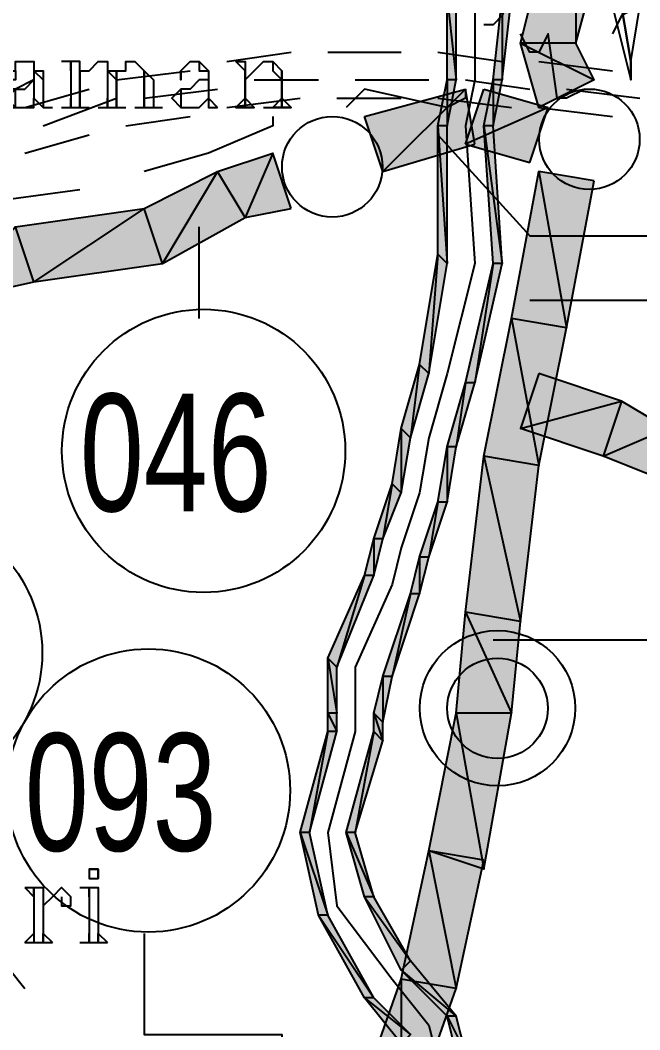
# Model space of a CAD drawing. Header units: millimetres. Extents: x 658 to 813, y 806 to 883.
# Drawn here: x 786.376 to 786.5811, y 864.1276 to 864.4621 of the extents above; entities that cross this region are included whole.
import ezdxf

# ---------------------------------------------------------------- set-up
doc = ezdxf.new("R2010")
doc.units = ezdxf.units.MM
doc.header["$LTSCALE"] = 0.1
doc.linetypes.add('atContinuous2', pattern=[0])
for name, color, linetype in [('BATKAB', 7, 'Continuous'), ('JL-ARTERI', 7, 'Continuous'), ('JL-TOLL', 7, 'Continuous'), ('LINK NAS BARU', 7, 'Continuous'), ('RENC-JL-TOL', 7, 'Continuous'), ('SYMBOL', 7, 'Continuous'), ('TEXT', 8, 'Continuous'), ('zat_Mask_solid', 7, 'Continuous')]:
    doc.layers.add(name, color=color, linetype=linetype)
doc.styles.add('Style2', font='arial.ttf', dxfattribs={"height": 0.2})

msp = doc.modelspace()

# ---------------------------------------------------------------- hatches: boundary and pattern name
at = {"layer": 'JL-ARTERI'}
for points in [[(786.55989, 864.52741), (786.55989, 864.45445), (786.54165, 864.45445)], [(786.57813, 864.52133), (786.55989, 864.52741), (786.55989, 864.45445)], [(786.45957, 864.41797), (786.45045, 864.39669), (786.44133, 864.41189)], [(786.46565, 864.39973), (786.45957, 864.41797), (786.45045, 864.39669)], [(786.44133, 864.41189), (786.42309, 864.38149), (786.41701, 864.39973)], [(786.45045, 864.39669), (786.44133, 864.41189), (786.42309, 864.38149)], [(786.54773, 864.41189), (786.55685, 864.36021), (786.53861, 864.36325)], [(786.56597, 864.40885), (786.54773, 864.41189), (786.55685, 864.36021)], [(786.41701, 864.39973), (786.38053, 864.37541), (786.37445, 864.39365)], [(786.42309, 864.38149), (786.41701, 864.39973), (786.38053, 864.37541)], [(786.38053, 864.37541), (786.37445, 864.39365), (786.35317, 864.36933)], [(786.53861, 864.36325), (786.54773, 864.31461), (786.52949, 864.31765)], [(786.55685, 864.36021), (786.53861, 864.36325), (786.54773, 864.31461)], [(786.54773, 864.34501), (786.54165, 864.32677), (786.57509, 864.33589)], [(786.54165, 864.32677), (786.57509, 864.33589), (786.56901, 864.31765)], [(786.57509, 864.33589), (786.56901, 864.31765), (786.59029, 864.32677)], [(786.56901, 864.31765), (786.59029, 864.32677), (786.58421, 864.31157)], [(786.52949, 864.31765), (786.54165, 864.26293), (786.52341, 864.26597)], [(786.54773, 864.31461), (786.52949, 864.31765), (786.54165, 864.26293)], [(786.52341, 864.26597), (786.53861, 864.23253), (786.52037, 864.23253)], [(786.54165, 864.26293), (786.52341, 864.26597), (786.53861, 864.23253)], [(786.52037, 864.23253), (786.52949, 864.18085), (786.51125, 864.18693)], [(786.53861, 864.23253), (786.52037, 864.23253), (786.52949, 864.18085)], [(786.51125, 864.18693), (786.52037, 864.14133), (786.50213, 864.14437)], [(786.52949, 864.18389), (786.51125, 864.18693), (786.52037, 864.14133)], [(786.50213, 864.14437), (786.50213, 864.08965), (786.48389, 864.09269)], [(786.52037, 864.14133), (786.50213, 864.14437), (786.50213, 864.08965)]]:
    msp.add_hatch(color=7, dxfattribs=at).paths.add_polyline_path(points)
h = msp.add_hatch(color=7, dxfattribs=at)
h.paths.add_polyline_path([(786.55989, 864.45445), (786.54165, 864.45445), (786.56597, 864.44229)], flags=17)
h.paths.add_polyline_path([(786.54165, 864.45445), (786.56597, 864.44229), (786.54773, 864.43317)])
h = msp.add_hatch(color=7, dxfattribs=at)
h.paths.add_polyline_path([(786.52645, 864.42101), (786.52341, 864.43925), (786.49605, 864.41189)])
h.paths.add_polyline_path([(786.52341, 864.43925), (786.49605, 864.41189), (786.48997, 864.43013)])
h = msp.add_hatch(color=7, dxfattribs=at)
h.paths.add_polyline_path([(786.54469, 864.41493), (786.55077, 864.43317), (786.52341, 864.42101)])
h.paths.add_polyline_path([(786.55077, 864.43317), (786.52341, 864.42101), (786.52949, 864.43925)])
at = {"layer": 'JL-TOLL'}
h = msp.add_hatch(color=7, dxfattribs=at)
h.paths.add_polyline_path([(786.52037, 864.46965), (786.51733, 864.46965), (786.52037, 864.44229)], flags=17)
h.paths.add_polyline_path([(786.51733, 864.46965), (786.52037, 864.44229), (786.51733, 864.44229)], flags=17)
for points in [[(786.53557, 864.46965), (786.53557, 864.44229), (786.53253, 864.44229)], [(786.53861, 864.46965), (786.53557, 864.46965), (786.53557, 864.44229)], [(786.53253, 864.44229), (786.53253, 864.42709), (786.52949, 864.42709)], [(786.53557, 864.44229), (786.53253, 864.44229), (786.53253, 864.42709)]]:
    msp.add_hatch(color=7, dxfattribs=at).paths.add_polyline_path(points)
h = msp.add_hatch(color=7, dxfattribs=at)
h.paths.add_polyline_path([(786.51733, 864.42709), (786.51429, 864.42709), (786.51733, 864.38149)], flags=17)
h.paths.add_polyline_path([(786.51429, 864.42709), (786.51733, 864.38149), (786.51429, 864.38453)], flags=17)
h = msp.add_hatch(color=7, dxfattribs=at)
h.paths.add_polyline_path([(786.53253, 864.42709), (786.52949, 864.42709), (786.53557, 864.38149)], flags=17)
h.paths.add_polyline_path([(786.52949, 864.42709), (786.53557, 864.38149), (786.53253, 864.38149)], flags=17)
h = msp.add_hatch(color=7, dxfattribs=at)
h.paths.add_polyline_path([(786.48085, 864.24773), (786.47781, 864.25077), (786.48085, 864.23253)], flags=17)
h.paths.add_polyline_path([(786.47781, 864.25077), (786.48085, 864.23253), (786.47781, 864.23253)], flags=17)
h = msp.add_hatch(color=7, dxfattribs=at)
h.paths.add_polyline_path([(786.48085, 864.23253), (786.47781, 864.23253), (786.48085, 864.22645)], flags=17)
h.paths.add_polyline_path([(786.47781, 864.23253), (786.48085, 864.22645), (786.47781, 864.22645)], flags=17)
h = msp.add_hatch(color=7, dxfattribs=at)
h.paths.add_polyline_path([(786.49605, 864.22949), (786.49301, 864.23253), (786.49605, 864.22341)], flags=17)
h.paths.add_polyline_path([(786.49301, 864.23253), (786.49605, 864.22341), (786.49301, 864.22645)], flags=17)
h = msp.add_hatch(color=7, dxfattribs=at)
h.paths.add_polyline_path([(786.47173, 864.19301), (786.46869, 864.19301), (786.47781, 864.16565)], flags=17)
h.paths.add_polyline_path([(786.46869, 864.19301), (786.47781, 864.16565), (786.47477, 864.16565)], flags=17)
h = msp.add_hatch(color=7, dxfattribs=at)
h.paths.add_polyline_path([(786.48693, 864.19301), (786.48389, 864.19301), (786.49301, 864.17173)], flags=17)
h.paths.add_polyline_path([(786.48389, 864.19301), (786.49301, 864.17173), (786.48997, 864.17173)], flags=17)
h = msp.add_hatch(color=7, dxfattribs=at)
h.paths.add_polyline_path([(786.49301, 864.17173), (786.48997, 864.17173), (786.50517, 864.15045)], flags=17)
h.paths.add_polyline_path([(786.48997, 864.17173), (786.50517, 864.15045), (786.50213, 864.14741)])
h = msp.add_hatch(color=7, dxfattribs=at)
h.paths.add_polyline_path([(786.47781, 864.16565), (786.47477, 864.16565), (786.49301, 864.13829)], flags=17)
h.paths.add_polyline_path([(786.47477, 864.16565), (786.49301, 864.13829), (786.48997, 864.13829)], flags=17)
h = msp.add_hatch(color=7, dxfattribs=at)
h.paths.add_polyline_path([(786.50517, 864.15045), (786.50213, 864.14741), (786.52037, 864.13221)])
h.paths.add_polyline_path([(786.50213, 864.14741), (786.52037, 864.13221), (786.51733, 864.13221)], flags=17)
h = msp.add_hatch(color=7, dxfattribs=at)
h.paths.add_polyline_path([(786.49301, 864.13829), (786.48997, 864.13829), (786.50517, 864.12613)], flags=17)
h.paths.add_polyline_path([(786.48997, 864.13829), (786.50517, 864.12613), (786.50213, 864.12309)])
h = msp.add_hatch(color=7, dxfattribs=at)
h.paths.add_polyline_path([(786.52037, 864.13221), (786.51733, 864.13221), (786.52341, 864.12005)], flags=17)
h.paths.add_polyline_path([(786.51733, 864.13221), (786.52341, 864.12005), (786.52037, 864.12005)], flags=17)
at = {"layer": 'zat_Mask_solid'}
for points in [[(786.51733, 864.44229), (786.51733, 864.42709), (786.51429, 864.42709)], [(786.52037, 864.44229), (786.51733, 864.44229), (786.51733, 864.42709)], [(786.51429, 864.38453), (786.51125, 864.34501), (786.50821, 864.34805)], [(786.51733, 864.38149), (786.51429, 864.38453), (786.51125, 864.34501)], [(786.53253, 864.38149), (786.52645, 864.34197), (786.52341, 864.34197)], [(786.53557, 864.38149), (786.53253, 864.38149), (786.52645, 864.34197)], [(786.50821, 864.34805), (786.50517, 864.32373), (786.50213, 864.32677)], [(786.51125, 864.34501), (786.50821, 864.34805), (786.50517, 864.32373)], [(786.52341, 864.34197), (786.52037, 864.32069), (786.51733, 864.32069)], [(786.52645, 864.34197), (786.52341, 864.34197), (786.52037, 864.32069)], [(786.50213, 864.32677), (786.50213, 864.30549), (786.49909, 864.30853)], [(786.50517, 864.32373), (786.50213, 864.32677), (786.50213, 864.30549)], [(786.51733, 864.32069), (786.51733, 864.30245), (786.51429, 864.30245)], [(786.52037, 864.32069), (786.51733, 864.32069), (786.51733, 864.30245)], [(786.49909, 864.30853), (786.49605, 864.29029), (786.49301, 864.29029)], [(786.50213, 864.30549), (786.49909, 864.30853), (786.49605, 864.29029)], [(786.51429, 864.30245), (786.51125, 864.28421), (786.50821, 864.28421)], [(786.51733, 864.30245), (786.51429, 864.30245), (786.51125, 864.28421)], [(786.49301, 864.29029), (786.49301, 864.27813), (786.48997, 864.27813)], [(786.49605, 864.29029), (786.49301, 864.29029), (786.49301, 864.27813)], [(786.50821, 864.28421), (786.50821, 864.27205), (786.50517, 864.27205)], [(786.51125, 864.28421), (786.50821, 864.28421), (786.50821, 864.27205)], [(786.48997, 864.27813), (786.48085, 864.24773), (786.47781, 864.25077)], [(786.49301, 864.27813), (786.48997, 864.27813), (786.48085, 864.24773)], [(786.50517, 864.27205), (786.49909, 864.24469), (786.49605, 864.24469)], [(786.50821, 864.27205), (786.50517, 864.27205), (786.49909, 864.24469)], [(786.49605, 864.24469), (786.49605, 864.22949), (786.49301, 864.23253)], [(786.49909, 864.24469), (786.49605, 864.24469), (786.49605, 864.22949)], [(786.47781, 864.22645), (786.47173, 864.19301), (786.46869, 864.19301)], [(786.48085, 864.22645), (786.47781, 864.22645), (786.47173, 864.19301)], [(786.49301, 864.22645), (786.48693, 864.19301), (786.48389, 864.19301)], [(786.49605, 864.22341), (786.49301, 864.22645), (786.48693, 864.19301)]]:
    msp.add_hatch(color=7, dxfattribs=at).paths.add_polyline_path(points)

# ---------------------------------------------------------------- linework, layer by layer
at = {"layer": 'BATKAB', "color": 7}
for points in [[(786.55077, 864.49701), (786.54773, 864.50005), (786.53557, 864.46357), (786.53253, 864.46053), (786.52949, 864.46053)], [(786.59029, 864.49701), (786.58725, 864.48789), (786.58421, 864.48789), (786.58117, 864.48181), (786.58421, 864.47877), (786.58117, 864.46661), (786.57509, 864.46357), (786.57205, 864.45749)], [(786.56293, 864.43925), (786.55685, 864.43621), (786.55381, 864.43621), (786.55077, 864.45749), (786.54773, 864.45141), (786.54469, 864.45141), (786.54165, 864.45749)], [(786.52341, 864.43925), (786.52341, 864.43621), (786.51733, 864.43317), (786.48997, 864.43925), (786.48389, 864.43317)], [(786.45957, 864.43013), (786.45957, 864.42709), (786.43829, 864.41797), (786.41701, 864.41189)], [(786.39573, 864.40581), (786.35013, 864.39973)], [(786.34405, 864.17477), (786.35317, 864.17173), (786.37749, 864.14133)]]:
    msp.add_lwpolyline(points, dxfattribs=at)
at = {"layer": 'JL-ARTERI', "color": 7, "linetype": 'atContinuous2'}
for p, q in [((786.48997, 864.43013), (786.52341, 864.43925)), ((786.52341, 864.43925), (786.49605, 864.41189)), ((786.52341, 864.43925), (786.49605, 864.41189)), ((786.52341, 864.42101), (786.52949, 864.43925)), ((786.52645, 864.42101), (786.52341, 864.43925)), ((786.52949, 864.43925), (786.55077, 864.43317)), ((786.55077, 864.43317), (786.52341, 864.42101)), ((786.55077, 864.43317), (786.52341, 864.42101)), ((786.54469, 864.41493), (786.55077, 864.43317)), ((786.49605, 864.41189), (786.48997, 864.43013)), ((786.49605, 864.41189), (786.52645, 864.42101)), ((786.52341, 864.42101), (786.54469, 864.41493))]:
    msp.add_line(p, q, dxfattribs=at)
at = {"layer": 'JL-ARTERI', "color": 7}
for points in [[(786.55989, 864.52741), (786.55989, 864.45445), (786.54165, 864.45445), (786.55989, 864.52741)], [(786.57813, 864.52133), (786.55989, 864.52741), (786.55989, 864.45445), (786.57813, 864.52133)], [(786.55989, 864.45445), (786.54165, 864.45445), (786.56597, 864.44229), (786.55989, 864.45445)], [(786.54165, 864.45445), (786.56597, 864.44229), (786.54773, 864.43317), (786.54165, 864.45445)], [(786.45957, 864.41797), (786.45045, 864.39669), (786.44133, 864.41189), (786.45957, 864.41797)], [(786.46565, 864.39973), (786.45957, 864.41797), (786.45045, 864.39669), (786.46565, 864.39973)], [(786.44133, 864.41189), (786.42309, 864.38149), (786.41701, 864.39973), (786.44133, 864.41189)], [(786.45045, 864.39669), (786.44133, 864.41189), (786.42309, 864.38149), (786.45045, 864.39669)], [(786.54773, 864.41189), (786.55685, 864.36021), (786.53861, 864.36325), (786.54773, 864.41189)], [(786.56597, 864.40885), (786.54773, 864.41189), (786.55685, 864.36021), (786.56597, 864.40885)], [(786.41701, 864.39973), (786.38053, 864.37541), (786.37445, 864.39365), (786.41701, 864.39973)], [(786.42309, 864.38149), (786.41701, 864.39973), (786.38053, 864.37541), (786.42309, 864.38149)], [(786.38053, 864.37541), (786.37445, 864.39365), (786.35317, 864.36933), (786.38053, 864.37541)], [(786.53861, 864.36325), (786.54773, 864.31461), (786.52949, 864.31765), (786.53861, 864.36325)], [(786.55685, 864.36021), (786.53861, 864.36325), (786.54773, 864.31461), (786.55685, 864.36021)], [(786.54773, 864.34501), (786.54165, 864.32677), (786.57509, 864.33589), (786.54773, 864.34501)], [(786.54165, 864.32677), (786.57509, 864.33589), (786.56901, 864.31765), (786.54165, 864.32677)], [(786.57509, 864.33589), (786.56901, 864.31765), (786.59029, 864.32677), (786.57509, 864.33589)], [(786.56901, 864.31765), (786.59029, 864.32677), (786.58421, 864.31157), (786.56901, 864.31765)], [(786.52949, 864.31765), (786.54165, 864.26293), (786.52341, 864.26597), (786.52949, 864.31765)], [(786.54773, 864.31461), (786.52949, 864.31765), (786.54165, 864.26293), (786.54773, 864.31461)], [(786.52341, 864.26597), (786.53861, 864.23253), (786.52037, 864.23253), (786.52341, 864.26597)], [(786.54165, 864.26293), (786.52341, 864.26597), (786.53861, 864.23253), (786.54165, 864.26293)], [(786.52037, 864.23253), (786.52949, 864.18085), (786.51125, 864.18693), (786.52037, 864.23253)], [(786.53861, 864.23253), (786.52037, 864.23253), (786.52949, 864.18085), (786.53861, 864.23253)], [(786.51125, 864.18693), (786.52037, 864.14133), (786.50213, 864.14437), (786.51125, 864.18693)], [(786.52949, 864.18389), (786.51125, 864.18693), (786.52037, 864.14133), (786.52949, 864.18389)], [(786.50213, 864.14437), (786.50213, 864.08965), (786.48389, 864.09269), (786.50213, 864.14437)], [(786.52037, 864.14133), (786.50213, 864.14437), (786.50213, 864.08965), (786.52037, 864.14133)]]:
    msp.add_lwpolyline(points, dxfattribs=at)
at = {"layer": 'JL-TOLL', "color": 7}
for points in [[(786.54469, 864.59733), (786.54165, 864.57605), (786.53861, 864.53653), (786.53253, 864.51829), (786.52645, 864.46965), (786.52645, 864.44229), (786.52341, 864.42709), (786.52645, 864.38149), (786.51733, 864.34501), (786.51125, 864.32373), (786.50821, 864.30549), (786.50213, 864.28725), (786.49909, 864.27509), (786.48693, 864.24773), (786.48693, 864.23253), (786.48693, 864.22645), (786.47781, 864.19301), (786.48085, 864.16869), (786.49909, 864.14437), (786.51125, 864.12917), (786.51429, 864.11701), (786.51733, 864.09877), (786.52037, 864.08357), (786.51733, 864.07445)], [(786.52037, 864.46965), (786.51733, 864.46965), (786.52037, 864.44229), (786.52037, 864.46965)], [(786.51733, 864.46965), (786.52037, 864.44229), (786.51733, 864.44229), (786.51733, 864.46965)], [(786.53557, 864.46965), (786.53557, 864.44229), (786.53253, 864.44229), (786.53557, 864.46965)], [(786.53861, 864.46965), (786.53557, 864.46965), (786.53557, 864.44229), (786.53861, 864.46965)], [(786.51733, 864.44229), (786.51733, 864.42709), (786.51429, 864.42709), (786.51733, 864.44229)], [(786.52037, 864.44229), (786.51733, 864.44229), (786.51733, 864.42709), (786.52037, 864.44229)], [(786.53253, 864.44229), (786.53253, 864.42709), (786.52949, 864.42709), (786.53253, 864.44229)], [(786.53557, 864.44229), (786.53253, 864.44229), (786.53253, 864.42709), (786.53557, 864.44229)], [(786.51733, 864.42709), (786.51429, 864.42709), (786.51733, 864.38149), (786.51733, 864.42709)], [(786.51429, 864.42709), (786.51733, 864.38149), (786.51429, 864.38453), (786.51429, 864.42709)], [(786.53253, 864.42709), (786.52949, 864.42709), (786.53557, 864.38149), (786.53253, 864.42709)], [(786.52949, 864.42709), (786.53557, 864.38149), (786.53253, 864.38149), (786.52949, 864.42709)], [(786.51429, 864.38453), (786.51125, 864.34501), (786.50821, 864.34805), (786.51429, 864.38453)], [(786.51733, 864.38149), (786.51429, 864.38453), (786.51125, 864.34501), (786.51733, 864.38149)], [(786.53253, 864.38149), (786.52645, 864.34197), (786.52341, 864.34197), (786.53253, 864.38149)], [(786.53557, 864.38149), (786.53253, 864.38149), (786.52645, 864.34197), (786.53557, 864.38149)], [(786.50821, 864.34805), (786.50517, 864.32373), (786.50213, 864.32677), (786.50821, 864.34805)], [(786.51125, 864.34501), (786.50821, 864.34805), (786.50517, 864.32373), (786.51125, 864.34501)], [(786.52341, 864.34197), (786.52037, 864.32069), (786.51733, 864.32069), (786.52341, 864.34197)], [(786.52645, 864.34197), (786.52341, 864.34197), (786.52037, 864.32069), (786.52645, 864.34197)], [(786.50213, 864.32677), (786.50213, 864.30549), (786.49909, 864.30853), (786.50213, 864.32677)], [(786.50517, 864.32373), (786.50213, 864.32677), (786.50213, 864.30549), (786.50517, 864.32373)], [(786.51733, 864.32069), (786.51733, 864.30245), (786.51429, 864.30245), (786.51733, 864.32069)], [(786.52037, 864.32069), (786.51733, 864.32069), (786.51733, 864.30245), (786.52037, 864.32069)], [(786.49909, 864.30853), (786.49605, 864.29029), (786.49301, 864.29029), (786.49909, 864.30853)], [(786.50213, 864.30549), (786.49909, 864.30853), (786.49605, 864.29029), (786.50213, 864.30549)], [(786.51429, 864.30245), (786.51125, 864.28421), (786.50821, 864.28421), (786.51429, 864.30245)], [(786.51733, 864.30245), (786.51429, 864.30245), (786.51125, 864.28421), (786.51733, 864.30245)], [(786.49301, 864.29029), (786.49301, 864.27813), (786.48997, 864.27813), (786.49301, 864.29029)], [(786.49605, 864.29029), (786.49301, 864.29029), (786.49301, 864.27813), (786.49605, 864.29029)], [(786.50821, 864.28421), (786.50821, 864.27205), (786.50517, 864.27205), (786.50821, 864.28421)], [(786.51125, 864.28421), (786.50821, 864.28421), (786.50821, 864.27205), (786.51125, 864.28421)], [(786.48997, 864.27813), (786.48085, 864.24773), (786.47781, 864.25077), (786.48997, 864.27813)], [(786.49301, 864.27813), (786.48997, 864.27813), (786.48085, 864.24773), (786.49301, 864.27813)], [(786.50517, 864.27205), (786.49909, 864.24469), (786.49605, 864.24469), (786.50517, 864.27205)], [(786.50821, 864.27205), (786.50517, 864.27205), (786.49909, 864.24469), (786.50821, 864.27205)], [(786.48085, 864.24773), (786.47781, 864.25077), (786.48085, 864.23253), (786.48085, 864.24773)], [(786.47781, 864.25077), (786.48085, 864.23253), (786.47781, 864.23253), (786.47781, 864.25077)], [(786.49605, 864.24469), (786.49605, 864.22949), (786.49301, 864.23253), (786.49605, 864.24469)], [(786.49909, 864.24469), (786.49605, 864.24469), (786.49605, 864.22949), (786.49909, 864.24469)], [(786.48085, 864.23253), (786.47781, 864.23253), (786.48085, 864.22645), (786.48085, 864.23253)], [(786.47781, 864.23253), (786.48085, 864.22645), (786.47781, 864.22645), (786.47781, 864.23253)], [(786.49605, 864.22949), (786.49301, 864.23253), (786.49605, 864.22341), (786.49605, 864.22949)], [(786.49301, 864.23253), (786.49605, 864.22341), (786.49301, 864.22645), (786.49301, 864.23253)], [(786.47781, 864.22645), (786.47173, 864.19301), (786.46869, 864.19301), (786.47781, 864.22645)], [(786.48085, 864.22645), (786.47781, 864.22645), (786.47173, 864.19301), (786.48085, 864.22645)], [(786.49301, 864.22645), (786.48693, 864.19301), (786.48389, 864.19301), (786.49301, 864.22645)], [(786.49605, 864.22341), (786.49301, 864.22645), (786.48693, 864.19301), (786.49605, 864.22341)], [(786.47173, 864.19301), (786.46869, 864.19301), (786.47781, 864.16565), (786.47173, 864.19301)], [(786.46869, 864.19301), (786.47781, 864.16565), (786.47477, 864.16565), (786.46869, 864.19301)], [(786.48693, 864.19301), (786.48389, 864.19301), (786.49301, 864.17173), (786.48693, 864.19301)], [(786.48389, 864.19301), (786.49301, 864.17173), (786.48997, 864.17173), (786.48389, 864.19301)], [(786.49301, 864.17173), (786.48997, 864.17173), (786.50517, 864.15045), (786.49301, 864.17173)], [(786.48997, 864.17173), (786.50517, 864.15045), (786.50213, 864.14741), (786.48997, 864.17173)], [(786.47781, 864.16565), (786.47477, 864.16565), (786.49301, 864.13829), (786.47781, 864.16565)], [(786.47477, 864.16565), (786.49301, 864.13829), (786.48997, 864.13829), (786.47477, 864.16565)], [(786.50517, 864.15045), (786.50213, 864.14741), (786.52037, 864.13221), (786.50517, 864.15045)], [(786.50213, 864.14741), (786.52037, 864.13221), (786.51733, 864.13221), (786.50213, 864.14741)], [(786.49301, 864.13829), (786.48997, 864.13829), (786.50517, 864.12613), (786.49301, 864.13829)], [(786.48997, 864.13829), (786.50517, 864.12613), (786.50213, 864.12309), (786.48997, 864.13829)], [(786.52037, 864.13221), (786.51733, 864.13221), (786.52341, 864.12005), (786.52037, 864.13221)], [(786.51733, 864.13221), (786.52341, 864.12005), (786.52037, 864.12005), (786.51733, 864.13221)]]:
    msp.add_lwpolyline(points, dxfattribs=at)
at = {"layer": 'LINK NAS BARU', "color": 7}
for points in [[(786.51429, 864.42405), (786.54469, 864.39061), (786.92166, 864.39061)], [(786.43525, 864.36325), (786.43525, 864.39365)], [(786.54469, 864.36933), (786.59333, 864.36933), (786.77574, 864.36933), (786.77574, 864.32981), (786.80614, 864.32981)], [(786.53253, 864.25685), (786.76358, 864.25685), (786.86086, 864.25685), (786.86086, 864.24469)], [(786.41701, 864.15957), (786.41701, 864.12613), (786.46261, 864.12613), (786.46261, 864.07141)]]:
    msp.add_lwpolyline(points, dxfattribs=at)
at = {"layer": 'LINK NAS BARU', "color": 7, "linetype": 'atContinuous2'}
for centre in [(786.43669, 864.31939), (786.33637, 864.25251), (786.41845, 864.20691)]:
    msp.add_circle(centre, 0.0469, dxfattribs=at)
at = {"layer": 'RENC-JL-TOL', "color": 7}
for points in [[(786.44437, 864.44837), (786.46565, 864.45141)], [(786.47781, 864.45141), (786.50213, 864.45141)], [(786.51429, 864.45141), (786.53557, 864.44837)], [(786.54773, 864.44837), (786.57205, 864.44533)], [(786.40789, 864.44229), (786.43221, 864.44533)], [(786.37749, 864.43317), (786.39877, 864.43925)], [(786.41701, 864.43621), (786.44133, 864.43925)], [(786.45349, 864.44229), (786.47477, 864.44229)], [(786.48693, 864.44229), (786.50821, 864.44229), (786.51125, 864.44229)], [(786.52341, 864.44229), (786.54469, 864.43925)], [(786.55685, 864.43925), (786.58117, 864.43621)], [(786.38357, 864.42709), (786.40789, 864.43621)], [(786.44437, 864.43317), (786.46869, 864.43621)], [(786.48085, 864.43621), (786.50213, 864.43621)], [(786.51429, 864.43621), (786.53861, 864.43317)], [(786.54773, 864.43317), (786.57205, 864.43013)], [(786.41093, 864.42709), (786.43221, 864.43013)], [(786.37749, 864.41797), (786.39877, 864.42405)]]:
    msp.add_lwpolyline(points, dxfattribs=at)
at = {"layer": 'SYMBOL', "color": 7, "linetype": 'atContinuous2'}
for centre, radius in [((786.56442, 864.42261), 0.01664), ((786.4793, 864.41349), 0.01664), ((786.53401, 864.23417), 0.02572), ((786.53402, 864.23413), 0.01664)]:
    msp.add_circle(centre, radius, dxfattribs=at)
at = {"layer": 'TEXT', "color": 7}
for points in [[(786.57205, 864.46661), (786.57813, 864.44229), (786.57813, 864.44837), (786.57509, 864.46661), (786.57813, 864.44837), (786.58117, 864.46661)], [(786.37445, 864.44533), (786.37445, 864.44229), (786.37141, 864.44229), (786.37141, 864.44533), (786.37445, 864.44533), (786.37445, 864.44837), (786.38053, 864.44837), (786.38053, 864.44533), (786.38357, 864.44533), (786.38357, 864.44229), (786.38357, 864.43621), (786.38357, 864.43317), (786.38661, 864.43317)], [(786.38053, 864.44837), (786.38053, 864.44533), (786.38053, 864.43621), (786.38357, 864.43317), (786.38661, 864.43317)], [(786.39573, 864.44533), (786.39573, 864.43317), (786.39573, 864.44837), (786.38965, 864.44837)], [(786.39269, 864.44837), (786.39269, 864.43317)], [(786.39269, 864.44837), (786.39269, 864.44533), (786.39269, 864.44837)], [(786.39573, 864.44229), (786.39573, 864.44533), (786.39877, 864.44533), (786.40181, 864.44837), (786.40485, 864.44837), (786.40485, 864.44533), (786.40789, 864.44533), (786.40789, 864.44229), (786.40789, 864.43317), (786.40789, 864.44229), (786.40485, 864.44533)], [(786.40485, 864.44837), (786.40485, 864.44533), (786.40485, 864.44229), (786.40485, 864.43317)], [(786.40789, 864.44229), (786.40789, 864.44533), (786.41093, 864.44533), (786.41093, 864.44837), (786.41397, 864.44837), (786.41701, 864.44533), (786.42005, 864.44229), (786.42005, 864.43317)], [(786.41701, 864.44533), (786.41701, 864.44229), (786.41701, 864.43317), (786.41701, 864.44229), (786.41701, 864.44533), (786.41397, 864.44837)], [(786.42917, 864.44533), (786.42917, 864.44229), (786.42917, 864.44533), (786.43221, 864.44837), (786.43525, 864.44837), (786.43829, 864.44533), (786.43829, 864.44229), (786.43829, 864.43621), (786.44133, 864.43317)], [(786.43525, 864.44837), (786.43525, 864.44533), (786.43829, 864.44533), (786.43829, 864.43621), (786.43829, 864.43317), (786.44133, 864.43317)], [(786.44741, 864.44837), (786.45045, 864.44837), (786.45045, 864.43317)], [(786.44741, 864.44837), (786.45045, 864.44533), (786.44741, 864.44837)], [(786.45045, 864.44837), (786.45045, 864.43317), (786.45045, 864.44533)], [(786.45045, 864.44229), (786.45349, 864.44533), (786.45653, 864.44837), (786.45957, 864.44837), (786.46261, 864.44533), (786.46261, 864.44229), (786.46261, 864.43317), (786.46261, 864.44229), (786.46261, 864.44533)], [(786.45957, 864.44837), (786.45957, 864.44533), (786.46261, 864.44229), (786.46261, 864.43317)], [(786.57813, 864.44837), (786.57813, 864.44229)], [(786.38053, 864.44533), (786.38357, 864.44229), (786.38357, 864.43621), (786.38357, 864.43317)], [(786.43829, 864.44533), (786.43829, 864.44229), (786.43829, 864.43621), (786.43829, 864.43317)], [(786.38053, 864.44229), (786.37445, 864.43925), (786.37141, 864.43925), (786.37141, 864.43621), (786.37141, 864.43317), (786.37445, 864.43317), (786.37749, 864.43317), (786.38053, 864.43317), (786.38053, 864.43621)], [(786.37445, 864.43925), (786.37141, 864.43621), (786.37445, 864.43317), (786.37445, 864.43621), (786.37445, 864.43925), (786.37749, 864.43925), (786.38053, 864.44229)], [(786.43829, 864.44229), (786.43525, 864.44229), (786.43221, 864.43925), (786.42917, 864.43925), (786.42613, 864.43621), (786.42917, 864.43317), (786.43221, 864.43317), (786.43525, 864.43317), (786.43829, 864.43621)], [(786.43525, 864.44229), (786.43221, 864.43925), (786.42917, 864.43925), (786.42917, 864.43621), (786.42917, 864.43317), (786.43221, 864.43317)], [(786.42917, 864.43925), (786.42917, 864.43621), (786.42917, 864.43317)], [(786.39269, 864.43317), (786.39269, 864.43621)], [(786.39573, 864.43621), (786.39573, 864.43317), (786.39877, 864.43317)], [(786.40485, 864.43317), (786.40485, 864.43621)], [(786.40789, 864.43621), (786.40789, 864.43317), (786.41093, 864.43317)], [(786.41397, 864.43317), (786.41701, 864.43317), (786.41701, 864.43621)], [(786.42005, 864.43621), (786.42005, 864.43317)], [(786.45045, 864.43317), (786.44741, 864.43317), (786.45045, 864.43621), (786.45349, 864.43317), (786.45045, 864.43317)], [(786.46261, 864.43317), (786.45957, 864.43317), (786.46261, 864.43621), (786.46565, 864.43317), (786.46261, 864.43317)], [(786.38965, 864.43317), (786.39877, 864.43317)], [(786.40181, 864.43317), (786.41093, 864.43317)], [(786.41397, 864.43317), (786.42309, 864.43317)], [(786.44741, 864.43317), (786.45349, 864.43317)], [(786.45653, 864.43317), (786.46565, 864.43317)], [(786.39877, 864.18085), (786.39877, 864.17781), (786.40181, 864.17781), (786.40181, 864.18085), (786.39877, 864.18085), (786.40181, 864.18085), (786.40181, 864.17781)], [(786.37749, 864.17477), (786.38357, 864.17477), (786.38357, 864.15653)], [(786.37749, 864.17477), (786.38053, 864.17173), (786.38053, 864.17477)], [(786.38053, 864.17477), (786.38053, 864.15653)], [(786.38053, 864.17173), (786.38053, 864.15957)], [(786.38965, 864.17173), (786.38965, 864.16869), (786.39269, 864.16869), (786.39269, 864.17173), (786.38965, 864.17477), (786.38661, 864.17173), (786.38357, 864.16869), (786.38357, 864.16565)], [(786.39573, 864.17477), (786.40181, 864.17477), (786.40181, 864.15653)], [(786.39877, 864.17477), (786.39877, 864.15653)], [(786.39877, 864.17477), (786.39877, 864.17173), (786.39877, 864.17477)], [(786.40181, 864.17173), (786.40181, 864.15957)], [(786.37749, 864.15653), (786.38053, 864.15957), (786.38053, 864.15653)], [(786.38357, 864.15653), (786.38357, 864.15957), (786.38661, 864.15653)], [(786.39877, 864.15957), (786.39877, 864.15653), (786.39877, 864.15957)], [(786.40181, 864.15653), (786.40181, 864.15957), (786.40485, 864.15653)], [(786.37749, 864.15653), (786.38661, 864.15653)], [(786.39573, 864.15653), (786.40485, 864.15653)]]:
    msp.add_lwpolyline(points, dxfattribs=at)

# ---------------------------------------------------------------- texts
at = {"layer": 'LINK NAS BARU', "color": 7, "style": 'Style2', "width": 0.7}
for s, p in [('046', (786.39573, 864.29941)), ('093', (786.37749, 864.18693))]:
    msp.add_text(s, height=0.038913, rotation=0.0006, dxfattribs=at).set_placement(p)

doc.saveas('drawing.dxf')
